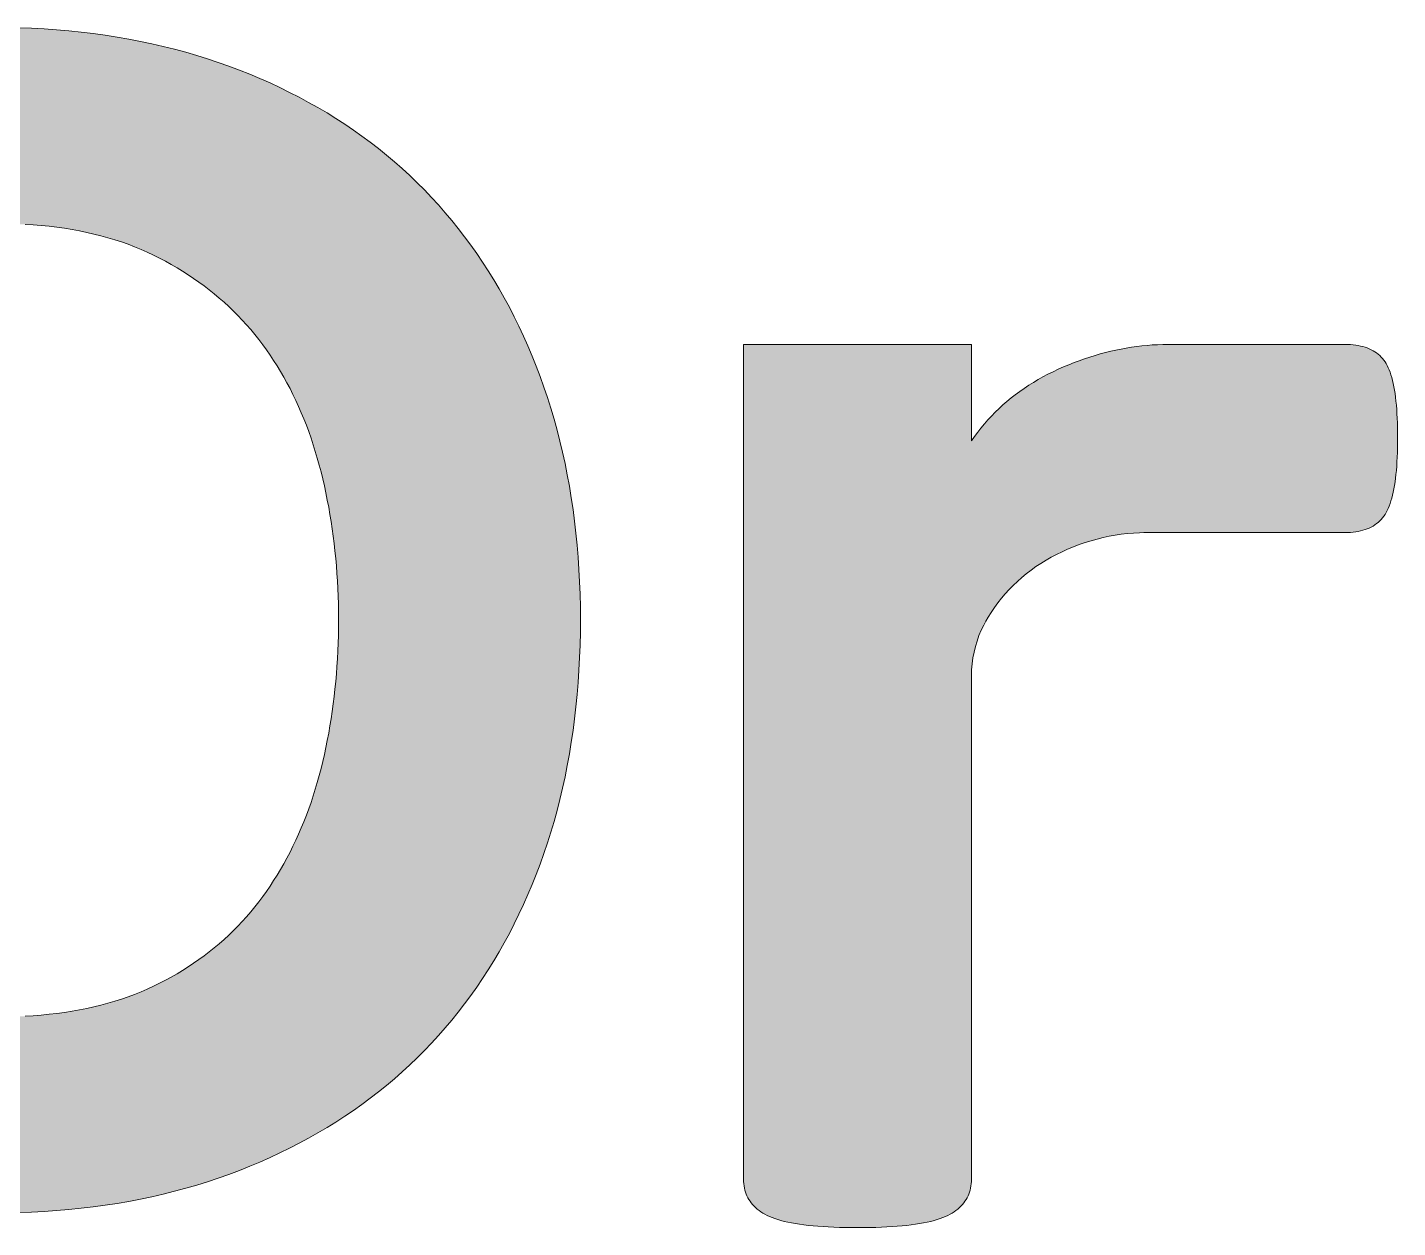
# Model space of a CAD drawing. Header units: millimetres. Extents: x 10297564 to 11610295, y -9287743 to -8409454.
# Drawn here: x 10447746 to 10449794, y -8952912 to -8951119 of the extents above; entities that cross this region are included whole.
import ezdxf

# ---------------------------------------------------------------- set-up
doc = ezdxf.new("R2010")
doc.units = ezdxf.units.MM
doc.header["$LTSCALE"] = 100
doc.layers.add('TITLE', color=7, linetype='Continuous', lineweight=0)

# ---------------------------------------------------------------- blocks, each defined once
blk = doc.blocks.new('DREAM_CI')
at = {"linetype": 'ByBlock', "true_color": 0x122a88}
h = blk.add_hatch(color=166, dxfattribs=at)
h.paths.add_polyline_path([(59.6188, -9.6397), (59.6418, -9.5617), (59.6636, -9.4829), (59.684, -9.4032), (59.7031, -9.3227), (59.7209, -9.2413), (59.7374, -9.1591), (59.7525, -9.0761), (59.7663, -8.9922), (59.7789, -8.9075), (59.79, -8.822), (59.7999, -8.7356), (59.8085, -8.6484), (59.8157, -8.5604), (59.8216, -8.4715), (59.8262, -8.3818), (59.8295, -8.2912), (59.8315, -8.1998), (59.8322, -8.1076), (59.8315, -8.0164), (59.8295, -7.926), (59.8262, -7.8364), (59.8216, -7.7476), (59.8157, -7.6595), (59.8085, -7.5722), (59.7999, -7.4858), (59.79, -7.4001), (59.7789, -7.3151), (59.7663, -7.231), (59.7525, -7.1477), (59.7374, -7.0651), (59.7209, -6.9833), (59.7031, -6.9023), (59.684, -6.8221), (59.6636, -6.7427), (59.6418, -6.6641), (59.6188, -6.5862), (59.5944, -6.5092), (59.5686, -6.4329), (59.5416, -6.3574), (59.5133, -6.2829), (59.4839, -6.2095), (59.4534, -6.1371), (59.4217, -6.0657), (59.3889, -5.9954), (59.3549, -5.9261), (59.3198, -5.8579), (59.2835, -5.7907), (59.2461, -5.7246), (59.2075, -5.6596), (59.1678, -5.5955), (59.127, -5.5326), (59.085, -5.4707), (59.0418, -5.4098), (58.9975, -5.35), (58.952, -5.2913), (58.9054, -5.2336), (58.8576, -5.1769), (58.8087, -5.1214), (58.7586, -5.0669), (58.7074, -5.0134), (58.6551, -4.961), (58.6018, -4.9097), (58.5473, -4.8595), (58.4916, -4.8104), (58.4349, -4.7625), (58.377, -4.7157), (58.318, -4.6701), (58.2579, -4.6255), (58.1966, -4.5822), (58.1342, -4.5399), (58.0707, -4.4988), (58.0061, -4.4588), (57.9404, -4.4199), (57.8736, -4.3822), (57.8057, -4.3456), (57.7366, -4.3102), (57.6665, -4.2758), (57.5953, -4.2426), (57.5229, -4.2106), (57.4495, -4.1797), (57.3749, -4.1499), (57.2992, -4.1214), (57.2226, -4.0942), (57.1452, -4.0685), (57.0668, -4.0441), (56.9876, -4.0211), (56.9074, -3.9995), (56.8264, -3.9793), (56.7446, -3.9605), (56.6618, -3.943), (56.5781, -3.927), (56.4936, -3.9123), (56.4082, -3.899), (56.3219, -3.8872), (56.2347, -3.8767), (56.1467, -3.8676), (56.0577, -3.8599), (55.9679, -3.8536), (55.8772, -3.8487), (55.7856, -3.8452), (55.6932, -3.8431), (55.5998, -3.8424), (52.2771, -3.8424), (52.2771, -10.9464), (52.2775, -10.9653), (52.2786, -10.9844), (52.2805, -11.0038), (52.2831, -11.0234), (52.2864, -11.0432), (52.2904, -11.0633), (52.2953, -11.0835), (52.3008, -11.1041), (52.3071, -11.1248), (52.3141, -11.1458), (52.3219, -11.167), (52.3304, -11.1885), (52.3397, -11.2102), (52.3497, -11.2321), (52.3604, -11.2543), (52.3719, -11.2767), (52.3841, -11.2993), (52.3971, -11.3222), (52.4108, -11.3453), (52.4253, -11.3686), (52.4405, -11.3922), (52.4563, -11.4159), (52.4723, -11.4392), (52.4886, -11.4623), (52.505, -11.485), (52.5218, -11.5075), (52.5387, -11.5297), (52.5559, -11.5515), (52.5732, -11.5731), (52.5909, -11.5944), (52.6087, -11.6153), (52.6268, -11.636), (52.6451, -11.6564), (52.6637, -11.6765), (52.6824, -11.6963), (52.7014, -11.7159), (52.7206, -11.7351), (52.7401, -11.7541), (52.7598, -11.7728), (52.7797, -11.7911), (52.7998, -11.8093), (52.8202, -11.8271), (52.8408, -11.8458), (52.8618, -11.8644), (52.8832, -11.883), (52.9051, -11.9015), (52.9273, -11.9199), (52.9499, -11.9382), (52.973, -11.9565), (52.9964, -11.9746), (53.0203, -11.9927), (53.0446, -12.0107), (53.0692, -12.0287), (53.0943, -12.0465), (53.1198, -12.0643), (53.1457, -12.0819), (53.172, -12.0995), (53.1987, -12.1171), (53.2258, -12.1345), (53.2533, -12.1519), (53.2813, -12.1691), (53.3096, -12.1863), (53.3384, -12.2034), (53.3671, -12.2202), (53.3956, -12.2361), (53.4239, -12.2512), (53.452, -12.2655), (53.4799, -12.279), (53.5075, -12.2916), (53.5349, -12.3034), (53.5621, -12.3144), (53.5891, -12.3246), (53.6158, -12.3339), (53.6423, -12.3424), (53.6686, -12.3501), (53.6946, -12.357), (53.7204, -12.3631), (53.746, -12.3683), (53.7713, -12.3728), (53.7964, -12.3764), (53.8213, -12.3792), (53.8459, -12.3813), (53.8703, -12.3825), (53.8945, -12.3829), (55.5998, -12.3829), (55.6932, -12.3822), (55.7856, -12.3801), (55.8772, -12.3766), (55.9679, -12.3717), (56.0577, -12.3655), (56.1467, -12.3578), (56.2347, -12.3488), (56.3219, -12.3384), (56.4082, -12.3265), (56.4936, -12.3133), (56.5781, -12.2987), (56.6618, -12.2827), (56.7446, -12.2654), (56.8264, -12.2466), (56.9074, -12.2264), (56.9876, -12.2049), (57.0668, -12.1819), (57.1452, -12.1576), (57.2226, -12.1319), (57.2992, -12.1048), (57.3749, -12.0763), (57.4495, -12.0465), (57.5229, -12.0156), (57.5953, -11.9835), (57.6665, -11.9503), (57.7366, -11.916), (57.8057, -11.8805), (57.8736, -11.8439), (57.9404, -11.8062), (58.0061, -11.7674), (58.0707, -11.7274), (58.1342, -11.6862), (58.1966, -11.644), (58.2579, -11.6006), (58.318, -11.5561), (58.377, -11.5104), (58.4349, -11.4636), (58.4916, -11.4157), (58.5473, -11.3667), (58.6018, -11.3165), (58.6551, -11.2652), (58.7074, -11.2127), (58.7586, -11.1593), (58.8087, -11.1048), (58.8576, -11.0492), (58.9054, -10.9926), (58.952, -10.9349), (58.9975, -10.8762), (59.0418, -10.8164), (59.085, -10.7555), (59.127, -10.6936), (59.1678, -10.6306), (59.2075, -10.5666), (59.2461, -10.5015), (59.2835, -10.4354), (59.3198, -10.3683), (59.3549, -10.3), (59.3889, -10.2308), (59.4217, -10.1605), (59.4534, -10.0891), (59.4839, -10.0167), (59.5133, -9.9433), (59.5416, -9.8688), (59.5686, -9.7933), (59.5944, -9.7169)])
h.paths.add_polyline_path([(57.9498, -9.2313), (57.9362, -9.2806), (57.9218, -9.3293), (57.9068, -9.3774), (57.891, -9.4249), (57.8745, -9.4718), (57.8574, -9.5181), (57.8395, -9.5638), (57.8209, -9.6089), (57.8015, -9.6535), (57.7815, -9.6974), (57.7608, -9.7407), (57.7393, -9.7835), (57.7172, -9.8256), (57.6943, -9.8672), (57.6708, -9.9081), (57.6465, -9.9485), (57.6215, -9.9882), (57.5959, -10.0274), (57.5695, -10.066), (57.5424, -10.1039), (57.5146, -10.1413), (57.4858, -10.1779), (57.4563, -10.2137), (57.4261, -10.2487), (57.3951, -10.283), (57.3634, -10.3166), (57.3309, -10.3493), (57.2977, -10.3813), (57.2638, -10.4126), (57.2292, -10.443), (57.1938, -10.4727), (57.1576, -10.5017), (57.1207, -10.5299), (57.0831, -10.5573), (57.0447, -10.584), (57.0056, -10.6099), (56.9658, -10.6351), (56.9251, -10.6595), (56.8838, -10.6831), (56.8417, -10.706), (56.7988, -10.7281), (56.7552, -10.7495), (56.7108, -10.77), (56.6657, -10.7895), (56.6197, -10.8079), (56.5729, -10.8254), (56.5252, -10.8419), (56.4767, -10.8574), (56.4274, -10.8718), (56.3773, -10.8853), (56.3263, -10.8978), (56.2745, -10.9092), (56.2219, -10.9197), (56.1685, -10.9291), (56.1142, -10.9376), (56.0591, -10.9451), (56.0032, -10.9515), (55.9464, -10.957), (55.8888, -10.9615), (55.8304, -10.965), (55.7712, -10.9675), (55.7112, -10.969), (55.6503, -10.9695), (54.2605, -10.9695), (54.2269, -10.9687), (54.1865, -10.9637), (54.1505, -10.9548), (54.1189, -10.9418), (54.0917, -10.9249), (54.0689, -10.904), (54.0505, -10.8791), (54.0364, -10.8501), (54.0267, -10.8172), (54.0213, -10.7802), (54.0205, -10.7495), (54.0205, -5.2567), (55.6503, -5.2567), (55.7112, -5.2572), (55.7712, -5.2587), (55.8304, -5.2613), (55.8888, -5.2649), (55.9464, -5.2695), (56.0032, -5.2751), (56.0591, -5.2818), (56.1142, -5.2895), (56.1685, -5.2982), (56.2219, -5.308), (56.2745, -5.3187), (56.3263, -5.3305), (56.3773, -5.3433), (56.4274, -5.3572), (56.4767, -5.372), (56.5252, -5.3879), (56.5729, -5.4048), (56.6197, -5.4227), (56.6657, -5.4417), (56.7108, -5.4616), (56.7552, -5.4826), (56.7988, -5.5044), (56.8417, -5.527), (56.8838, -5.5503), (56.9251, -5.5743), (56.9658, -5.5989), (57.0056, -5.6244), (57.0447, -5.6505), (57.0831, -5.6773), (57.1207, -5.7049), (57.1576, -5.7331), (57.1938, -5.7621), (57.2292, -5.7918), (57.2638, -5.8222), (57.2977, -5.8533), (57.3309, -5.8851), (57.3634, -5.9176), (57.3951, -5.9509), (57.4261, -5.9848), (57.4563, -6.0195), (57.4858, -6.0549), (57.5146, -6.091), (57.5424, -6.1277), (57.5695, -6.1651), (57.5959, -6.2031), (57.6215, -6.2418), (57.6465, -6.281), (57.6708, -6.3209), (57.6943, -6.3614), (57.7172, -6.4025), (57.7393, -6.4443), (57.7608, -6.4867), (57.7815, -6.5297), (57.8015, -6.5733), (57.8209, -6.6176), (57.8395, -6.6625), (57.8574, -6.7081), (57.8745, -6.7543), (57.891, -6.8011), (57.9068, -6.8486), (57.9218, -6.8967), (57.9362, -6.9454), (57.9498, -6.9948), (57.9627, -7.0445), (57.9751, -7.0946), (57.9867, -7.145), (57.9978, -7.1958), (58.0082, -7.2468), (58.018, -7.2982), (58.0271, -7.3499), (58.0356, -7.402), (58.0435, -7.4543), (58.0508, -7.507), (58.0574, -7.56), (58.0634, -7.6133), (58.0687, -7.667), (58.0734, -7.7209), (58.0775, -7.7752), (58.081, -7.8298), (58.0838, -7.8847), (58.086, -7.94), (58.0876, -7.9955), (58.0885, -8.0514), (58.0888, -8.1076), (58.0885, -8.1647), (58.0876, -8.2215), (58.086, -8.2779), (58.0838, -8.3339), (58.081, -8.3896), (58.0775, -8.4449), (58.0734, -8.4999), (58.0687, -8.5545), (58.0634, -8.6087), (58.0574, -8.6626), (58.0508, -8.7161), (58.0435, -8.7693), (58.0356, -8.822), (58.0271, -8.8745), (58.018, -8.9265), (58.0082, -8.9782), (57.9978, -9.0296), (57.9867, -9.0805), (57.9751, -9.1312), (57.9627, -9.1814)], flags=16)
blk.add_hatch(color=166, dxfattribs=at).paths.add_polyline_path([(62.6498, -6.1262), (61.0075, -6.1262), (61.0075, -12.1398), (61.0078, -12.1562), (61.009, -12.1722), (61.0109, -12.1877), (61.0136, -12.2029), (61.0171, -12.2177), (61.0214, -12.2321), (61.0264, -12.2461), (61.0322, -12.2596), (61.0387, -12.2728), (61.0461, -12.2856), (61.0542, -12.298), (61.063, -12.31), (61.0727, -12.3216), (61.0831, -12.3328), (61.0943, -12.3437), (61.1063, -12.3541), (61.119, -12.3641), (61.1325, -12.3737), (61.1468, -12.3829), (61.1619, -12.3917), (61.1777, -12.4001), (61.1948, -12.4082), (61.2132, -12.416), (61.2331, -12.4234), (61.2543, -12.4303), (61.2769, -12.4369), (61.301, -12.4431), (61.3264, -12.4488), (61.3532, -12.4542), (61.3814, -12.4592), (61.411, -12.4637), (61.442, -12.4679), (61.4744, -12.4717), (61.5082, -12.4751), (61.5434, -12.4781), (61.58, -12.4806), (61.618, -12.4828), (61.6574, -12.4846), (61.6983, -12.486), (61.7405, -12.487), (61.7842, -12.4876), (61.8292, -12.4878), (61.8742, -12.4876), (61.9178, -12.487), (61.96, -12.486), (62.0008, -12.4846), (62.0401, -12.4828), (62.0781, -12.4806), (62.1146, -12.4781), (62.1498, -12.4751), (62.1836, -12.4717), (62.2159, -12.4679), (62.2469, -12.4637), (62.2764, -12.4592), (62.3046, -12.4542), (62.3313, -12.4488), (62.3567, -12.4431), (62.3806, -12.4369), (62.4032, -12.4303), (62.4244, -12.4234), (62.4442, -12.416), (62.4626, -12.4082), (62.4796, -12.4001), (62.4954, -12.3917), (62.5104, -12.3829), (62.5247, -12.3737), (62.5382, -12.3641), (62.551, -12.3541), (62.5629, -12.3437), (62.5741, -12.3328), (62.5845, -12.3216), (62.5942, -12.31), (62.6031, -12.298), (62.6112, -12.2856), (62.6185, -12.2728), (62.6251, -12.2596), (62.6309, -12.2461), (62.6359, -12.2321), (62.6401, -12.2177), (62.6436, -12.2029), (62.6463, -12.1877), (62.6482, -12.1722), (62.6494, -12.1562), (62.6498, -12.1398), (62.6498, -8.4417), (62.676, -8.3017), (62.718, -8.1842), (62.7824, -8.0663), (62.8648, -7.9538), (62.9496, -7.861), (63.0446, -7.7772), (63.1494, -7.7017), (63.2622, -7.637), (63.3834, -7.5826), (63.5115, -7.5389), (63.6431, -7.5067), (63.7733, -7.487), (63.8767, -7.4811), (65.3414, -7.4811), (65.3615, -7.4808), (65.381, -7.4798), (65.4, -7.4782), (65.4183, -7.4759), (65.436, -7.4729), (65.4531, -7.4693), (65.4697, -7.4651), (65.4856, -7.4602), (65.5009, -7.4546), (65.5157, -7.4484), (65.5298, -7.4415), (65.5433, -7.434), (65.5563, -7.4258), (65.5686, -7.417), (65.5804, -7.4075), (65.5915, -7.3973), (65.6021, -7.3865), (65.612, -7.3751), (65.6213, -7.363), (65.6301, -7.3502), (65.6382, -7.3368), (65.6459, -7.3224), (65.6532, -7.3068), (65.6601, -7.2902), (65.6666, -7.2724), (65.6728, -7.2535), (65.6785, -7.2335), (65.684, -7.2124), (65.689, -7.1901), (65.6937, -7.1668), (65.698, -7.1423), (65.7019, -7.1166), (65.7054, -7.0899), (65.7086, -7.062), (65.7114, -7.033), (65.7138, -7.0029), (65.7159, -6.9716), (65.7175, -6.9392), (65.7189, -6.9056), (65.7198, -6.871), (65.7203, -6.8351), (65.7205, -6.7981), (65.7203, -6.7611), (65.7198, -6.7253), (65.7189, -6.6906), (65.7175, -6.6571), (65.7159, -6.6248), (65.7138, -6.5936), (65.7114, -6.5635), (65.7086, -6.5346), (65.7054, -6.5069), (65.7019, -6.4804), (65.698, -6.455), (65.6937, -6.4307), (65.689, -6.4076), (65.684, -6.3857), (65.6785, -6.3649), (65.6728, -6.3453), (65.6666, -6.3268), (65.6601, -6.3095), (65.6532, -6.2934), (65.6459, -6.2784), (65.6382, -6.2645), (65.6301, -6.2516), (65.6213, -6.2393), (65.612, -6.2276), (65.6021, -6.2166), (65.5915, -6.2063), (65.5804, -6.1965), (65.5686, -6.1874), (65.5563, -6.1789), (65.5433, -6.1711), (65.5298, -6.1639), (65.5157, -6.1573), (65.5009, -6.1514), (65.4856, -6.1461), (65.4697, -6.1414), (65.4531, -6.1374), (65.436, -6.134), (65.4183, -6.1312), (65.4, -6.129), (65.381, -6.1274), (65.3615, -6.1265), (65.3414, -6.1262), (64.0651, -6.1262), (64.0278, -6.1266), (63.9904, -6.1278), (63.953, -6.1298), (63.9156, -6.1326), (63.8782, -6.1363), (63.8407, -6.1407), (63.8032, -6.146), (63.7657, -6.152), (63.7282, -6.1589), (63.6906, -6.1666), (63.653, -6.175), (63.6153, -6.1844), (63.5777, -6.1945), (63.54, -6.2054), (63.5022, -6.2171), (63.4645, -6.2297), (63.4267, -6.2431), (63.3888, -6.2573), (63.351, -6.2723), (63.3131, -6.2881), (63.2751, -6.3048), (63.2378, -6.3223), (63.2011, -6.3405), (63.1652, -6.3595), (63.1301, -6.3791), (63.0958, -6.3995), (63.0622, -6.4205), (63.0293, -6.4423), (62.9972, -6.4648), (62.9659, -6.4879), (62.9354, -6.5118), (62.9056, -6.5364), (62.8765, -6.5617), (62.8483, -6.5877), (62.8208, -6.6144), (62.794, -6.6418), (62.7681, -6.6699), (62.7429, -6.6988), (62.7184, -6.7283), (62.6948, -6.7586), (62.6719, -6.7896), (62.6498, -6.8213)])
at = {"color": 166, "linetype": 'ByBlock', "true_color": 0x122a88}
for points in [[(55.7856, -12.3801), (55.8772, -12.3766), (55.9679, -12.3717), (56.0577, -12.3655), (56.1467, -12.3578), (56.2347, -12.3488), (56.3219, -12.3384), (56.4082, -12.3265), (56.4936, -12.3133), (56.5781, -12.2987), (56.6618, -12.2827), (56.7446, -12.2654), (56.8264, -12.2466), (56.9074, -12.2264), (56.9876, -12.2049), (57.0668, -12.1819), (57.1452, -12.1576), (57.2226, -12.1319), (57.2992, -12.1048), (57.3749, -12.0763), (57.4495, -12.0465), (57.5229, -12.0156), (57.5953, -11.9835), (57.6665, -11.9503), (57.7366, -11.916), (57.8057, -11.8805), (57.8736, -11.8439), (57.9404, -11.8062), (58.0061, -11.7674), (58.0707, -11.7274), (58.1342, -11.6862), (58.1966, -11.644), (58.2579, -11.6006), (58.318, -11.5561), (58.377, -11.5104), (58.4349, -11.4636), (58.4916, -11.4157), (58.5473, -11.3667), (58.6018, -11.3165), (58.6551, -11.2652), (58.7074, -11.2127), (58.7586, -11.1593), (58.8087, -11.1048), (58.8576, -11.0492), (58.9054, -10.9926), (58.952, -10.9349), (58.9975, -10.8762), (59.0418, -10.8164), (59.085, -10.7555), (59.127, -10.6936), (59.1678, -10.6306), (59.2075, -10.5666), (59.2461, -10.5015), (59.2835, -10.4354), (59.3198, -10.3683), (59.3549, -10.3), (59.3889, -10.2308), (59.4217, -10.1605), (59.4534, -10.0891), (59.4839, -10.0167), (59.5133, -9.9433), (59.5416, -9.8688), (59.5686, -9.7933), (59.5944, -9.7169), (59.6188, -9.6397), (59.6418, -9.5617), (59.6636, -9.4829), (59.684, -9.4032), (59.7031, -9.3227), (59.7031, -9.3227), (59.7209, -9.2413), (59.7374, -9.1591), (59.7525, -9.0761), (59.7663, -8.9922), (59.7789, -8.9075), (59.79, -8.822), (59.7999, -8.7356), (59.8085, -8.6484), (59.8157, -8.5604), (59.8216, -8.4715), (59.8262, -8.3818), (59.8295, -8.2912), (59.8315, -8.1998), (59.8322, -8.1076), (59.8315, -8.0164), (59.8295, -7.926), (59.8262, -7.8364), (59.8216, -7.7476), (59.8157, -7.6595), (59.8085, -7.5722), (59.7999, -7.4858), (59.79, -7.4001), (59.7789, -7.3151), (59.7663, -7.231), (59.7525, -7.1477), (59.7374, -7.0651), (59.7209, -6.9833), (59.7031, -6.9023), (59.684, -6.8221), (59.6636, -6.7427), (59.6418, -6.6641), (59.6188, -6.5862), (59.5944, -6.5092), (59.5686, -6.4329), (59.5416, -6.3574), (59.5133, -6.2829), (59.4839, -6.2095), (59.4534, -6.1371), (59.4217, -6.0657), (59.3889, -5.9954), (59.3549, -5.9261), (59.3198, -5.8579), (59.2835, -5.7907), (59.2461, -5.7246), (59.2075, -5.6596), (59.1678, -5.5955), (59.127, -5.5326), (59.085, -5.4707), (59.0418, -5.4098), (58.9975, -5.35), (58.952, -5.2913), (58.9054, -5.2336), (58.8576, -5.1769), (58.8087, -5.1214), (58.7586, -5.0669), (58.7074, -5.0134), (58.6551, -4.961), (58.6018, -4.9097), (58.5473, -4.8595), (58.4916, -4.8104), (58.4349, -4.7625), (58.377, -4.7157), (58.318, -4.6701), (58.2579, -4.6255), (58.1966, -4.5822), (58.1342, -4.5399), (58.0707, -4.4988), (58.0061, -4.4588), (57.9404, -4.4199), (57.8736, -4.3822), (57.8057, -4.3456), (57.7366, -4.3102), (57.6665, -4.2758), (57.5953, -4.2426), (57.5229, -4.2106), (57.4495, -4.1797), (57.3749, -4.1499), (57.2992, -4.1214), (57.2226, -4.0942), (57.1452, -4.0685), (57.0668, -4.0441), (56.9876, -4.0211), (56.9074, -3.9995), (56.8264, -3.9793), (56.7446, -3.9605), (56.6618, -3.943), (56.5781, -3.927), (56.4936, -3.9123), (56.4082, -3.899), (56.3219, -3.8872), (56.2347, -3.8767), (56.1467, -3.8676), (56.0577, -3.8599), (55.9679, -3.8536), (55.8772, -3.8487), (55.7856, -3.8452)], [(55.8304, -5.2613), (55.8888, -5.2649), (55.9464, -5.2695), (56.0032, -5.2751), (56.0591, -5.2818), (56.1142, -5.2895), (56.1685, -5.2982), (56.2219, -5.308), (56.2745, -5.3187), (56.3263, -5.3305), (56.3773, -5.3433), (56.4274, -5.3572), (56.4767, -5.372), (56.5252, -5.3879), (56.5729, -5.4048), (56.6197, -5.4227), (56.6657, -5.4417), (56.7108, -5.4616), (56.7552, -5.4826), (56.7988, -5.5044), (56.8417, -5.527), (56.8838, -5.5503), (56.9251, -5.5743), (56.9658, -5.5989), (57.0056, -5.6244), (57.0447, -5.6505), (57.0831, -5.6773), (57.1207, -5.7049), (57.1576, -5.7331), (57.1938, -5.7621), (57.2292, -5.7918), (57.2638, -5.8222), (57.2977, -5.8533), (57.3309, -5.8851), (57.3634, -5.9176), (57.3951, -5.9509), (57.4261, -5.9848), (57.4563, -6.0195), (57.4858, -6.0549), (57.5146, -6.091), (57.5424, -6.1277), (57.5695, -6.1651), (57.5959, -6.2031), (57.6215, -6.2418), (57.6465, -6.281), (57.6708, -6.3209), (57.6943, -6.3614), (57.7172, -6.4025), (57.7393, -6.4443), (57.7608, -6.4867), (57.7815, -6.5297), (57.8015, -6.5733), (57.8209, -6.6176), (57.8395, -6.6625), (57.8574, -6.7081), (57.8745, -6.7543), (57.891, -6.8011), (57.9068, -6.8486), (57.9218, -6.8967), (57.9362, -6.9454), (57.9498, -6.9948), (57.9627, -7.0445), (57.9751, -7.0946), (57.9867, -7.145), (57.9978, -7.1958), (58.0082, -7.2468), (58.018, -7.2982), (58.0271, -7.3499), (58.0356, -7.402), (58.0435, -7.4543), (58.0508, -7.507), (58.0574, -7.56), (58.0634, -7.6133), (58.0687, -7.667), (58.0734, -7.7209), (58.0775, -7.7752), (58.081, -7.8298), (58.0838, -7.8847), (58.086, -7.94), (58.0876, -7.9955), (58.0885, -8.0514), (58.0888, -8.1076), (58.0885, -8.1647), (58.0876, -8.2215), (58.086, -8.2779), (58.0838, -8.3339), (58.081, -8.3896), (58.0775, -8.4449), (58.0734, -8.4999), (58.0687, -8.5545), (58.0634, -8.6087), (58.0574, -8.6626), (58.0508, -8.7161), (58.0435, -8.7693), (58.0356, -8.822), (58.0271, -8.8745), (58.018, -8.9265), (58.0082, -8.9782), (57.9978, -9.0296), (57.9867, -9.0805), (57.9751, -9.1312), (57.9627, -9.1814), (57.9498, -9.2313), (57.9498, -9.2313), (57.9362, -9.2806), (57.9218, -9.3293), (57.9068, -9.3774), (57.891, -9.4249), (57.8745, -9.4718), (57.8574, -9.5181), (57.8395, -9.5638), (57.8209, -9.6089), (57.8015, -9.6535), (57.7815, -9.6974), (57.7608, -9.7407), (57.7393, -9.7835), (57.7172, -9.8256), (57.6943, -9.8672), (57.6708, -9.9081), (57.6465, -9.9485), (57.6215, -9.9882), (57.5959, -10.0274), (57.5695, -10.066), (57.5424, -10.1039), (57.5146, -10.1413), (57.4858, -10.1779), (57.4563, -10.2137), (57.4261, -10.2487), (57.3951, -10.283), (57.3634, -10.3166), (57.3309, -10.3493), (57.2977, -10.3813), (57.2638, -10.4126), (57.2292, -10.443), (57.1938, -10.4727), (57.1576, -10.5017), (57.1207, -10.5299), (57.0831, -10.5573), (57.0447, -10.584), (57.0056, -10.6099), (56.9658, -10.6351), (56.9251, -10.6595), (56.8838, -10.6831), (56.8417, -10.706), (56.7988, -10.7281), (56.7552, -10.7495), (56.7108, -10.77), (56.6657, -10.7895), (56.6197, -10.8079), (56.5729, -10.8254), (56.5252, -10.8419), (56.4767, -10.8574), (56.4274, -10.8718), (56.3773, -10.8853), (56.3263, -10.8978), (56.2745, -10.9092), (56.2219, -10.9197), (56.1685, -10.9291), (56.1142, -10.9376), (56.0591, -10.9451), (56.0032, -10.9515), (55.9464, -10.957), (55.8888, -10.9615), (55.8304, -10.965)]]:
    blk.add_lwpolyline(points, dxfattribs=at)
blk.add_lwpolyline([(65.7086, -7.062), (65.7114, -7.033), (65.7138, -7.0029), (65.7159, -6.9716), (65.7175, -6.9392), (65.7189, -6.9056), (65.7198, -6.871), (65.7203, -6.8351), (65.7205, -6.7981), (65.7203, -6.7611), (65.7198, -6.7253), (65.7189, -6.6906), (65.7175, -6.6571), (65.7159, -6.6248), (65.7138, -6.5936), (65.7114, -6.5635), (65.7086, -6.5346), (65.7054, -6.5069), (65.7019, -6.4804), (65.698, -6.455), (65.6937, -6.4307), (65.689, -6.4076), (65.684, -6.3857), (65.6785, -6.3649), (65.6728, -6.3453), (65.6666, -6.3268), (65.6601, -6.3095), (65.6532, -6.2934), (65.6459, -6.2784), (65.6382, -6.2645), (65.6301, -6.2516), (65.6213, -6.2393), (65.612, -6.2276), (65.6021, -6.2166), (65.5915, -6.2063), (65.5804, -6.1965), (65.5686, -6.1874), (65.5563, -6.1789), (65.5433, -6.1711), (65.5298, -6.1639), (65.5157, -6.1573), (65.5009, -6.1514), (65.4856, -6.1461), (65.4697, -6.1414), (65.4531, -6.1374), (65.436, -6.134), (65.4183, -6.1312), (65.4, -6.129), (65.381, -6.1274), (65.3615, -6.1265), (65.3414, -6.1262), (64.0651, -6.1262), (64.0278, -6.1266), (63.9904, -6.1278), (63.953, -6.1298), (63.9156, -6.1326), (63.8782, -6.1363), (63.8407, -6.1407), (63.8032, -6.146), (63.7657, -6.152), (63.7282, -6.1589), (63.6906, -6.1666), (63.653, -6.175), (63.6153, -6.1844), (63.5777, -6.1945), (63.54, -6.2054), (63.5022, -6.2171), (63.4645, -6.2297), (63.4267, -6.2431), (63.3888, -6.2573), (63.351, -6.2723), (63.3131, -6.2881), (63.2751, -6.3048), (63.2378, -6.3223), (63.2011, -6.3405), (63.1652, -6.3595), (63.1301, -6.3791), (63.0958, -6.3995), (63.0622, -6.4205), (63.0293, -6.4423), (62.9972, -6.4648), (62.9659, -6.4879), (62.9354, -6.5118), (62.9056, -6.5364), (62.8765, -6.5617), (62.8483, -6.5877), (62.8208, -6.6144), (62.794, -6.6418), (62.7681, -6.6699), (62.7429, -6.6988), (62.7184, -6.7283), (62.6948, -6.7586), (62.6719, -6.7896), (62.6498, -6.8213), (62.6498, -6.1262), (61.0075, -6.1262), (61.0075, -12.1398), (61.0078, -12.1562), (61.009, -12.1722), (61.0109, -12.1877), (61.0136, -12.2029), (61.0171, -12.2177), (61.0214, -12.2321), (61.0264, -12.2461), (61.0322, -12.2596), (61.0387, -12.2728), (61.0461, -12.2856), (61.0542, -12.298), (61.063, -12.31), (61.0727, -12.3216), (61.0831, -12.3328), (61.0943, -12.3437), (61.1063, -12.3541), (61.119, -12.3641), (61.1325, -12.3737), (61.1468, -12.3829), (61.1619, -12.3917), (61.1777, -12.4001), (61.1948, -12.4082), (61.2132, -12.416), (61.2331, -12.4234), (61.2543, -12.4303), (61.2769, -12.4369), (61.301, -12.4431), (61.3264, -12.4488), (61.3532, -12.4542), (61.3814, -12.4592), (61.411, -12.4637), (61.442, -12.4679), (61.4744, -12.4717), (61.5082, -12.4751), (61.5434, -12.4781), (61.58, -12.4806), (61.618, -12.4828), (61.6574, -12.4846), (61.6983, -12.486), (61.7405, -12.487), (61.7842, -12.4876), (61.8292, -12.4878), (61.8742, -12.4876), (61.9178, -12.487), (61.96, -12.486), (62.0008, -12.4846), (62.0401, -12.4828), (62.0781, -12.4806), (62.1146, -12.4781), (62.1498, -12.4751), (62.1836, -12.4717), (62.2159, -12.4679), (62.2469, -12.4637), (62.2764, -12.4592), (62.3046, -12.4542), (62.3313, -12.4488), (62.3567, -12.4431), (62.3806, -12.4369), (62.4032, -12.4303), (62.4244, -12.4234), (62.4442, -12.416), (62.4626, -12.4082), (62.4796, -12.4001), (62.4954, -12.3917), (62.5104, -12.3829), (62.5247, -12.3737), (62.5382, -12.3641), (62.551, -12.3541), (62.5629, -12.3437), (62.5741, -12.3328), (62.5845, -12.3216), (62.5942, -12.31), (62.6031, -12.298), (62.6112, -12.2856), (62.6185, -12.2728), (62.6251, -12.2596), (62.6309, -12.2461), (62.6359, -12.2321), (62.6401, -12.2177), (62.6436, -12.2029), (62.6463, -12.1877), (62.6482, -12.1722), (62.6494, -12.1562), (62.6498, -12.1398), (62.6498, -8.5095), (62.6512, -8.4695), (62.6548, -8.4266), (62.6605, -8.3845), (62.6683, -8.3431), (62.6781, -8.3024), (62.69, -8.2625), (62.704, -8.2234), (62.72, -8.185), (62.7381, -8.1473), (62.7533, -8.1196), (62.7697, -8.0914), (62.7916, -8.0564), (62.8153, -8.0215), (62.84, -7.9876), (62.866, -7.9547), (62.8931, -7.9228), (62.9214, -7.8919), (62.9508, -7.8619), (62.9814, -7.833), (63.0131, -7.805), (63.0446, -7.7791), (63.0798, -7.7518), (63.1147, -7.7268), (63.1504, -7.7029), (63.1871, -7.6801), (63.2247, -7.6586), (63.2632, -7.6381), (63.3026, -7.6188), (63.343, -7.6007), (63.3844, -7.5837), (63.4267, -7.5678), (63.469, -7.5534), (63.513, -7.5398), (63.5563, -7.5279), (63.5996, -7.5173), (63.643, -7.508), (63.6864, -7.5001), (63.7297, -7.4935), (63.7731, -7.4884), (63.8164, -7.4845), (63.8597, -7.4821), (63.892, -7.4813), (63.9136, -7.4811), (65.3414, -7.4811), (65.3615, -7.4808), (65.381, -7.4798), (65.4, -7.4782), (65.4183, -7.4759), (65.436, -7.4729), (65.4531, -7.4693), (65.4697, -7.4651), (65.4856, -7.4602), (65.5009, -7.4546), (65.5157, -7.4484), (65.5298, -7.4415), (65.5433, -7.434), (65.5563, -7.4258), (65.5686, -7.417), (65.5804, -7.4075), (65.5915, -7.3973), (65.6021, -7.3865), (65.612, -7.3751), (65.6213, -7.363), (65.6301, -7.3502), (65.6382, -7.3368), (65.6459, -7.3224), (65.6532, -7.3068), (65.6601, -7.2902), (65.6666, -7.2724), (65.6728, -7.2535), (65.6785, -7.2335), (65.684, -7.2124), (65.689, -7.1901), (65.6937, -7.1668), (65.698, -7.1423), (65.7019, -7.1166), (65.7054, -7.0899), (65.7086, -7.062)], close=True, dxfattribs=at)
blk = doc.blocks.new('A$C78AD5414')
at = {"xscale": 1.036945541022593, "yscale": 1.036945541022593, "zscale": 1.036945541022593}
blk.add_blockref('DREAM_CI', (272.502, 45.325), dxfattribs=at)

msp = doc.modelspace()

# ---------------------------------------------------------------- block references
at = {"layer": 'TITLE', "color": 4, "xscale": 200, "yscale": 200, "zscale": 200}
msp.add_blockref('A$C78AD5414', (10381664, -8959387.5), dxfattribs=at)

doc.saveas('drawing.dxf')
